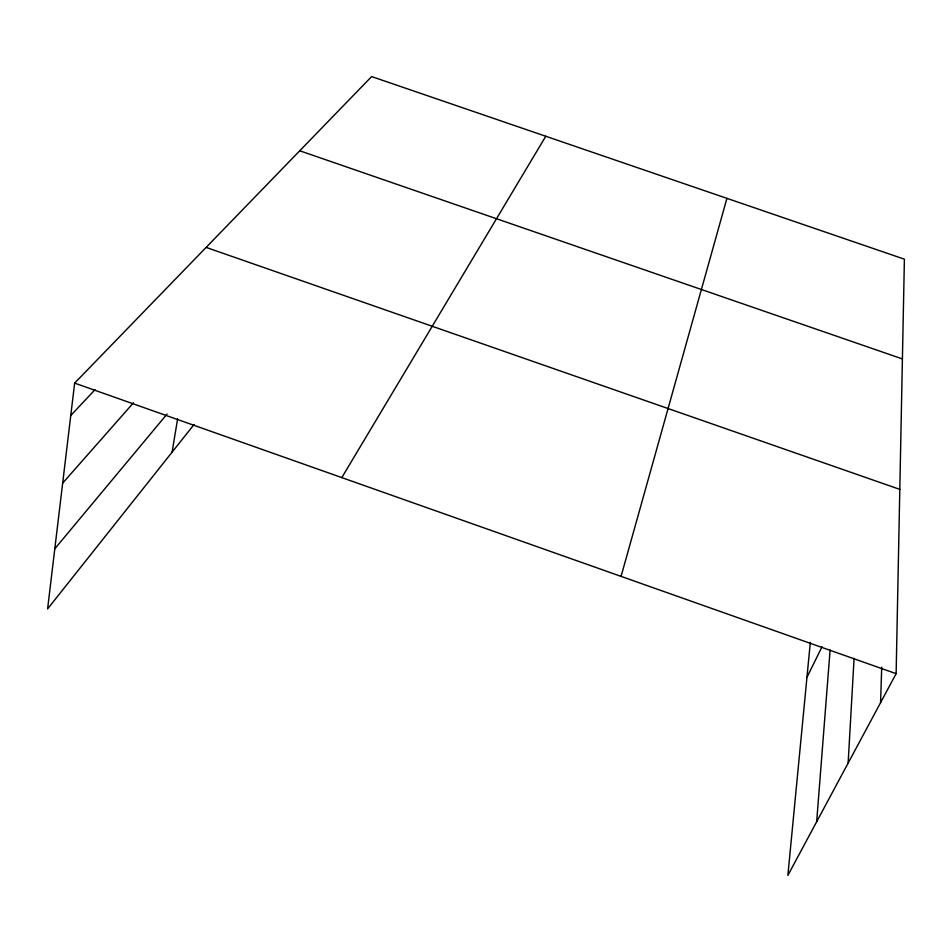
<?xml version="1.0" encoding="UTF-8"?>
<svg xmlns="http://www.w3.org/2000/svg" width="952" height="952" viewBox="0 0 952 952"><rect width="100%" height="100%" fill="white"/><g stroke="black" fill="none" stroke-linecap="round" stroke-linejoin="round"><path stroke-width="1.43" d="M810.319 642.41L787.863 875.423L896.129 673.671L904.4 259.182L371.625 76.576L74.649 383.109L47.6 608.911L194.089 424.461M880.564 702.671L881.719 667.197M848.125 763.135L854.087 658.32M816.661 821.766L830.108 650.038M172.086 452.164L177.631 418.785M621.073 576.376L726.923 198.349M806.951 677.3L822.076 646.694M341.804 477.606L545.782 136.267M54.811 548.768L167.064 414.037M62.665 483.128L133.494 402.779M70.769 415.512L95.01 389.689M299.737 150.773L902.413 358.928M206.132 247.401L899.807 489.376M74.649 383.109L896.129 673.671"/></g></svg>
